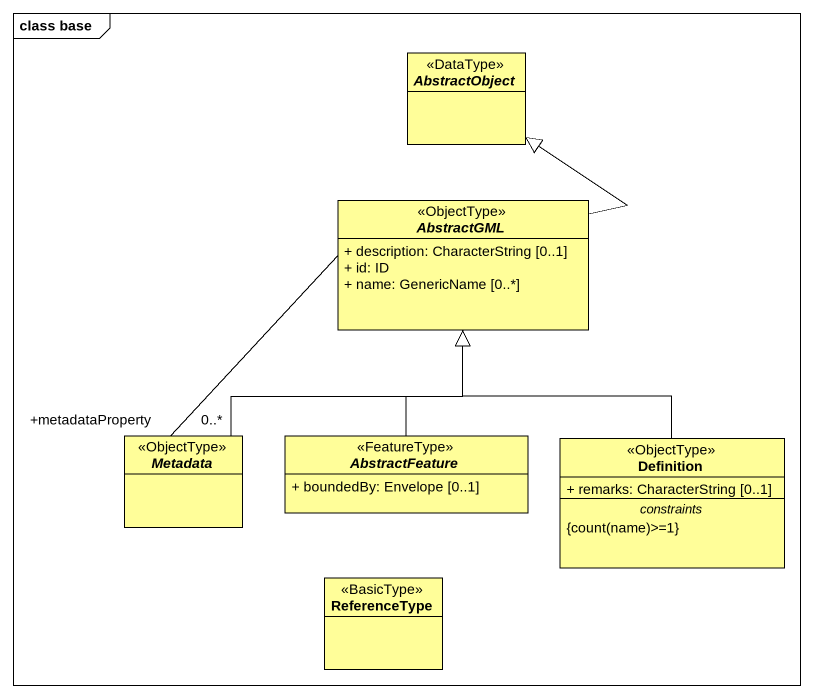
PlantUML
@startuml
mainframe class base
hide circle
hide empty members
skinparam classAttributeIconSize 0
abstract class AbstractObject <<DataType>> #FFFE99
abstract class AbstractGML <<ObjectType>> #FFFE99 {
  + description: CharacterString [0..1]
  + id: ID
  + name: GenericName [0..*]
}
abstract class Metadata <<ObjectType>> #FFFE99
abstract class AbstractFeature <<FeatureType>> #FFFE99 {
  + boundedBy: Envelope [0..1]
}
class Definition <<ObjectType>> #FFFE99 {
  + remarks: CharacterString [0..1]
  -- constraints --
  {field} {count(name)>=1}
}
class ReferenceType <<BasicType>> #FFFE99
AbstractGML -up-|> AbstractObject
Metadata -up-|> AbstractGML
Metadata "+metadataProperty\n0..*" -up- AbstractGML
AbstractFeature -up-|> AbstractGML
Definition -up-|> AbstractGML
@enduml
